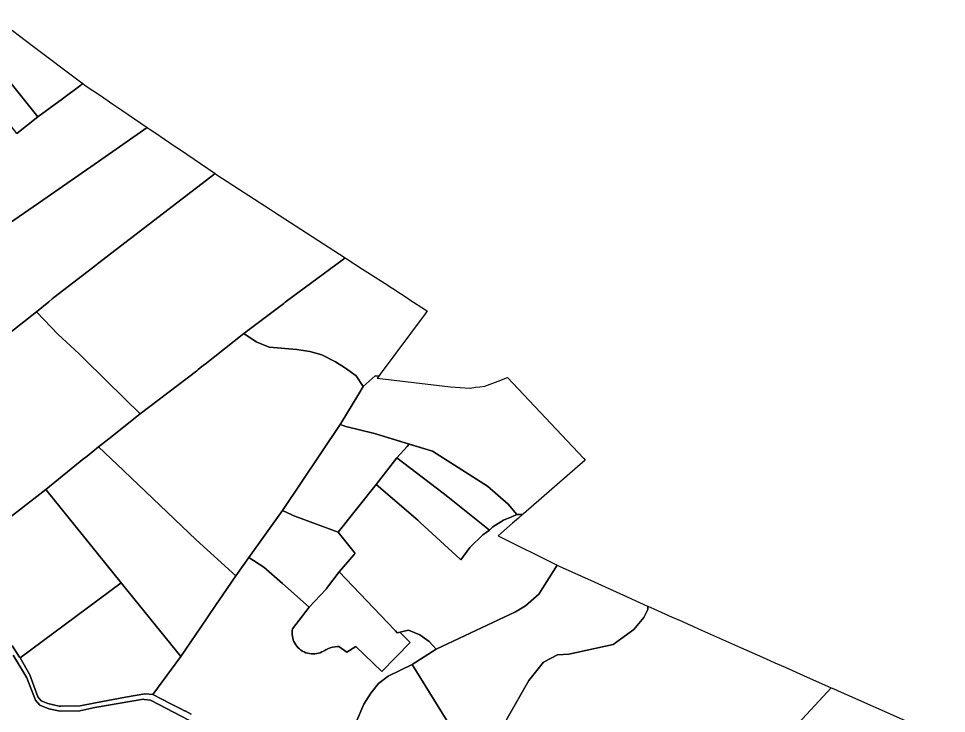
# Model space of a CAD drawing. Header units: metres. Extents: x 3 to 1005126, y 39 to 4383651.
# Drawn here: x 487755 to 488888, y 4375613 to 4376462 of the extents above; entities that cross this region are included whole.
import ezdxf

# ---------------------------------------------------------------- set-up
doc = ezdxf.new("R2010")
doc.units = ezdxf.units.M
doc.header["$MEASUREMENT"] = 0
doc.layers.add('TM_Llucmajor', color=7, linetype='Continuous')

msp = doc.modelspace()

# ---------------------------------------------------------------- linework, layer by layer
at = {"layer": 'TM_Llucmajor', "linetype": 'Continuous', "flags": 128}
for points in [[(487830.2, 4376384.4), (487833, 4376382.3), (487830.6, 4376380.5), (487808, 4376363.6), (487778.2, 4376341.5), (487698.1, 4376440.8), (487727.6, 4376461.6), (487731.2, 4376458.9), (487771.3, 4376428.7), (487830.2, 4376384.4)], [(487752.3, 4376321.3), (487673.9, 4376422.9), (487698.1, 4376440.8), (487778.2, 4376341.5), (487752.3, 4376321.3)], [(487803.1, 4376076.1), (487776.3, 4376103.8), (487791.3, 4376115.9), (487795.7, 4376119.5), (487797.6, 4376121), (487850, 4376161.3), (487850.8, 4376162), (487994.6, 4376272.3), (487996.6, 4376271), (488062.3, 4376228.5), (488065.8, 4376226.2), (488153.5, 4376169.4), (488151.3, 4376167.7), (488080.2, 4376115.2), (488078.5, 4376113.9), (488029.6, 4376077), (487982.5, 4376039.8), (487980.6, 4376038.3), (487973.8, 4376033), (487972.1, 4376031.7), (487903, 4375978.9), (487885.3, 4375996.4), (487835.2, 4376045.8), (487829, 4376051.9), (487828.7, 4376052.2), (487817.9, 4376062.2), (487803.1, 4376076.1)], [(488044.6, 4376067.1), (488029.6, 4376077), (488078.5, 4376113.9), (488080.2, 4376115.2), (488151.3, 4376167.7), (488153.5, 4376169.4), (488154.5, 4376168.8), (488174.7, 4376155.7), (488181.1, 4376151.6), (488185.5, 4376148.7), (488202.1, 4376138), (488230.2, 4376119.8), (488232.3, 4376118.4), (488251.4, 4376106.1), (488253.5, 4376104.7), (488251, 4376101.3), (488196.2, 4376027.4), (488194.4, 4376025), (488190, 4376025.6), (488175.4, 4376012.4), (488166.9, 4376025.3), (488154, 4376034.9), (488141.5, 4376042.7), (488124.8, 4376051.1), (488110.4, 4376055.2), (488094.3, 4376057.5), (488060.4, 4376060.6), (488044.6, 4376067.1)], [(487882.7, 4375909.7), (487852.3, 4375938.7), (487864.9, 4375948.7), (487903, 4375978.9), (487972.1, 4376031.7), (487973.8, 4376033), (487980.6, 4376038.3), (487982.5, 4376039.8), (488029.6, 4376077), (488044.6, 4376067.1), (488060.4, 4376060.6), (488094.3, 4376057.5), (488110.4, 4376055.2), (488124.8, 4376051.1), (488141.5, 4376042.7), (488154, 4376034.9), (488166.9, 4376025.3), (488175.4, 4376012.4), (488170, 4376003.5), (488148.3, 4375967.4), (488147.5, 4375966), (488076.9, 4375861.2), (488035.6, 4375803.8), (488019.8, 4375781.3), (487971.4, 4375825.2), (487883.1, 4375909.3), (487882.7, 4375909.7)], [(488154.4, 4375963.7), (488147.5, 4375966), (488148.3, 4375967.4), (488170, 4376003.5), (488175.4, 4376012.4), (488190, 4376025.6), (488194.4, 4376025), (488192.6, 4376022.5), (488281.9, 4376012), (488305.6, 4376010.6), (488305.9, 4376010.6), (488312.4, 4376011.5), (488317.7, 4376012.2), (488323.8, 4376013), (488340.1, 4376019.1), (488351.5, 4376023.3), (488444.5, 4375924.9), (488446.6, 4375922.7), (488371.1, 4375857.1), (488369.8, 4375856), (488363.2, 4375856.3), (488352.3, 4375868.7), (488327.1, 4375890.7), (488268.9, 4375927.8), (488260, 4375933.5), (488189.2, 4375955.2), (488154.4, 4375963.7)], [(488154.4, 4375963.7), (488189.2, 4375955.2), (488231.6, 4375942.2), (488229, 4375939.3), (488216.4, 4375925.3), (488191.4, 4375892.7), (488144.8, 4375834.5), (488092.1, 4375854), (488089.9, 4375855.1), (488088.4, 4375855.8), (488076.9, 4375861.2), (488147.5, 4375966), (488154.4, 4375963.7)], [(488231.6, 4375942.2), (488260, 4375933.5), (488268.9, 4375927.8), (488327.1, 4375890.7), (488352.3, 4375868.7), (488363.2, 4375856.3), (488357.6, 4375853.9), (488346.9, 4375849.2), (488333.8, 4375841.2), (488329.5, 4375836.9), (488278.9, 4375877.8), (488273.1, 4375882.2), (488216.4, 4375925.3), (488229, 4375939.3), (488231.6, 4375942.2)], [(487880, 4375772.7), (487787.8, 4375886.9), (487834.4, 4375924.4), (487835.1, 4375924.9), (487838.3, 4375927.4), (487852.3, 4375938.7), (487882.7, 4375909.7), (487883.1, 4375909.3), (487971.4, 4375825.2), (488019.8, 4375781.3), (488009.4, 4375766), (487995, 4375744.9), (487977.2, 4375718.8), (487952.7, 4375682.7), (487883.3, 4375768.6), (487880, 4375772.7)], [(488242, 4375849.3), (488191.4, 4375892.7), (488216.4, 4375925.3), (488273.1, 4375882.2), (488278.9, 4375877.8), (488329.5, 4375836.9), (488321.6, 4375831.3), (488305.8, 4375815.8), (488294.7, 4375800.8), (488293.9, 4375801.5), (488245.2, 4375846.5), (488243.4, 4375848.1), (488242, 4375849.3)], [(487707.7, 4375736), (487658.3, 4375786.5), (487692.2, 4375812.5), (487705.8, 4375823), (487706.4, 4375823.5), (487745.9, 4375854.3), (487787.8, 4375886.9), (487880, 4375772.7), (487756.4, 4375681.3), (487755.8, 4375682.1), (487747.3, 4375695.3), (487707.7, 4375736)], [(488164.4, 4375810.1), (488144.8, 4375834.5), (488191.4, 4375892.7), (488242, 4375849.3), (488243.4, 4375848.1), (488245.2, 4375846.5), (488293.9, 4375801.5), (488294.7, 4375800.8), (488305.8, 4375815.8), (488321.6, 4375831.3), (488329.5, 4375836.9), (488333.8, 4375841.2), (488346.9, 4375849.2), (488357.6, 4375853.9), (488363.2, 4375856.3), (488369.8, 4375856), (488365.1, 4375851.9), (488357.7, 4375845.5), (488343.8, 4375833.5), (488340.1, 4375830.3), (488412.2, 4375794.5), (488389.8, 4375759.1), (488373.6, 4375744.6), (488361.3, 4375737.4), (488264.4, 4375691.7), (488256.2, 4375701.2), (488244.6, 4375709.2), (488230.6, 4375714.9), (488217, 4375711.7), (488214.8, 4375714), (488213.5, 4375715.5), (488145.9, 4375786.3), (488164.6, 4375807.3), (488165.7, 4375808.5), (488164.4, 4375810.1)], [(488054.2, 4375791.9), (488035.6, 4375803.8), (488076.9, 4375861.2), (488088.4, 4375855.8), (488089.9, 4375855.1), (488092.1, 4375854), (488144.8, 4375834.5), (488164.4, 4375810.1), (488165.7, 4375808.5), (488164.6, 4375807.3), (488145.9, 4375786.3), (488130.8, 4375765.9), (488130.2, 4375765), (488109.6, 4375742.9), (488076.7, 4375772), (488054.2, 4375791.9)], [(488316.5, 4375541.7), (488235.2, 4375673.1), (488264.4, 4375691.7), (488361.3, 4375737.4), (488373.6, 4375744.6), (488389.8, 4375759.1), (488412.2, 4375794.5), (488414.6, 4375793.2), (488457.7, 4375773.8), (488493.3, 4375757.7), (488522.6, 4375744.4), (488523.1, 4375744.2), (488523.1, 4375740.4), (488518.3, 4375730.3), (488506.1, 4375715.9), (488480.9, 4375697.4), (488426.6, 4375685.8), (488412.7, 4375684.9), (488395.5, 4375676), (488377.8, 4375653.4), (488351.1, 4375607), (488316.5, 4375541.7)], [(488089.1, 4375716.6), (488109.6, 4375742.9), (488130.2, 4375765), (488130.8, 4375765.9), (488145.9, 4375786.3), (488213.5, 4375715.5), (488214.8, 4375714), (488217, 4375711.7), (488220, 4375712.4), (488232.7, 4375700.1), (488198.2, 4375664.4), (488166.5, 4375695.1), (488155.4, 4375688.2), (488145.5, 4375695.1), (488143.9, 4375695.1), (488141, 4375694.8), (488138, 4375694.2), (488135.1, 4375693.4), (488132.4, 4375692.3), (488129.7, 4375691), (488128.5, 4375690.3), (488127.1, 4375689.5), (488125.1, 4375688.4), (488123, 4375687.5), (488120.9, 4375686.8), (488118.7, 4375686.3), (488116.4, 4375686), (488114.2, 4375685.9), (488111.9, 4375686), (488109.7, 4375686.3), (488107.4, 4375686.8), (488105.3, 4375687.5), (488103.2, 4375688.4), (488101.2, 4375689.5), (488099.3, 4375690.7), (488098.4, 4375691.4), (488097.5, 4375692.1), (488095.9, 4375693.6), (488094.4, 4375695.3), (488093, 4375697.1), (488091.8, 4375699), (488090.8, 4375701.1), (488090, 4375703.2), (488089.3, 4375705.3), (488088.9, 4375707.6), (488088.6, 4375709.8), (488088.6, 4375712.1), (488088.7, 4375714.3), (488089.1, 4375716.6)], [(487768.3, 4375660.4), (487756.4, 4375681.3), (487880, 4375772.7), (487883.3, 4375768.6), (487952.7, 4375682.7), (487935.8, 4375659.8), (487918.4, 4375636.3), (487909, 4375637.4), (487908.7, 4375637.3), (487885.2, 4375633), (487848.3, 4375626.3), (487829.6, 4375622.8), (487806.2, 4375622), (487804, 4375622.3), (487790.4, 4375625.4), (487782.2, 4375628.9), (487778.1, 4375633.6), (487768.3, 4375660.4)]]:
    msp.add_lwpolyline(points, close=True, dxfattribs=at)
for points in [[(487752.3, 4376321.3), (487778.2, 4376341.5), (487808, 4376363.6), (487830.6, 4376380.5), (487833, 4376382.3), (487833, 4376382.3), (487836, 4376380), (487854.5, 4376367.5), (487869.7, 4376357.2), (487880.6, 4376349.8), (487911.8, 4376328.6), (487852, 4376287), (487784, 4376239.8), (487738.3, 4376208)], [(487738.3, 4376208), (487784, 4376239.8), (487852, 4376287), (487911.8, 4376328.6), (487915.2, 4376326.3), (487920.8, 4376322.5), (487944.7, 4376306.2), (487950.9, 4376302.1), (487994.6, 4376272.3), (487850.8, 4376162), (487850, 4376161.3), (487797.6, 4376121), (487795.7, 4376119.5), (487791.3, 4376115.9), (487776.3, 4376103.8), (487743.9, 4376078)], [(487743.9, 4376078), (487776.3, 4376103.8), (487776.3, 4376103.8), (487803.1, 4376076.1), (487817.9, 4376062.2), (487828.7, 4376052.2), (487829, 4376051.9), (487835.2, 4376045.8), (487885.3, 4375996.4), (487903, 4375978.9), (487864.9, 4375948.7), (487852.3, 4375938.7), (487838.3, 4375927.4), (487835.1, 4375924.9), (487834.4, 4375924.4), (487787.8, 4375886.9), (487745.9, 4375854.3)], [(487965.3, 4375612.6), (487958.1, 4375616.3), (487957.3, 4375616.7), (487952.7, 4375619), (487940.4, 4375625.2), (487918.4, 4375636.3), (487935.8, 4375659.8), (487952.7, 4375682.7), (487977.2, 4375718.8), (487995, 4375744.9), (488009.4, 4375766), (488019.8, 4375781.3), (488035.6, 4375803.8), (488054.2, 4375791.9), (488076.7, 4375772), (488109.6, 4375742.9), (488089.1, 4375716.6), (488088.7, 4375714.3), (488088.6, 4375712.1), (488088.6, 4375709.8), (488088.9, 4375707.6), (488089.3, 4375705.3), (488090, 4375703.2), (488090.8, 4375701.1), (488091.8, 4375699), (488093, 4375697.1), (488094.4, 4375695.3), (488095.9, 4375693.6), (488097.5, 4375692.1), (488098.4, 4375691.4), (488099.3, 4375690.7), (488101.2, 4375689.5), (488103.2, 4375688.4), (488105.3, 4375687.5), (488107.4, 4375686.8), (488109.7, 4375686.3), (488111.9, 4375686), (488114.2, 4375685.9), (488116.4, 4375686), (488118.7, 4375686.3), (488120.9, 4375686.8), (488123, 4375687.5), (488125.1, 4375688.4), (488127.1, 4375689.5), (488128.5, 4375690.3), (488129.7, 4375691), (488132.4, 4375692.3), (488135.1, 4375693.4), (488138, 4375694.2), (488141, 4375694.8), (488143.9, 4375695.1), (488145.5, 4375695.1), (488155.4, 4375688.2), (488166.5, 4375695.1), (488198.2, 4375664.4), (488232.7, 4375700.1), (488220, 4375712.4), (488220, 4375712.4), (488230.6, 4375714.9), (488244.6, 4375709.2), (488256.2, 4375701.2), (488264.4, 4375691.7), (488235.2, 4375673.1), (488206.1, 4375658.8), (488194.1, 4375649.7), (488184.7, 4375638.2), (488176.4, 4375624.5), (488166.9, 4375602.5)], [(488351.1, 4375607), (488377.8, 4375653.4), (488395.5, 4375676), (488412.7, 4375684.9), (488426.6, 4375685.8), (488480.9, 4375697.4), (488506.1, 4375715.9), (488518.3, 4375730.3), (488523.1, 4375740.4), (488523.1, 4375744.2), (488530.4, 4375741), (488552.7, 4375731), (488564.5, 4375725.8), (488572.5, 4375722.3), (488578.1, 4375719.8), (488584.9, 4375716.8), (488636.1, 4375694), (488666.9, 4375680.3), (488678.2, 4375675.3), (488690.8, 4375669.7), (488713.2, 4375659.8), (488747.1, 4375644.7), (488561.5, 4375443.8)], [(487747.3, 4375695.3), (487755.8, 4375682.1), (487756.4, 4375681.3), (487768.3, 4375660.4), (487778.1, 4375633.6), (487782.2, 4375628.9), (487790.4, 4375625.4), (487804, 4375622.3), (487806.2, 4375622), (487829.6, 4375622.8), (487848.3, 4375626.3), (487885.2, 4375633), (487908.7, 4375637.3), (487909, 4375637.4), (487918.4, 4375636.3), (487940.4, 4375625.2), (487952.7, 4375619), (487957.3, 4375616.7), (487958.1, 4375616.3), (487965.3, 4375612.6)], [(487747.9, 4375684.6), (487764.8, 4375656.6), (487775.2, 4375629.7), (487780.6, 4375623.3), (487791.3, 4375619.1), (487805.4, 4375615.9), (487829.2, 4375616.7), (487847.5, 4375620.7), (487907.3, 4375630.6), (487907.8, 4375630.5), (487915.6, 4375629.4), (487963.5, 4375604.7), (487908.9, 4375550.9), (487853.3, 4375496.3), (487852.8, 4375495.9), (487801.8, 4375450.9), (487800.2, 4375449.6), (487791.5, 4375442), (487721.4, 4375380.6)], [(487963.5, 4375604.7), (487915.6, 4375629.4), (487907.8, 4375630.5), (487907.3, 4375630.6), (487847.5, 4375620.7), (487829.2, 4375616.7), (487805.4, 4375615.9), (487791.3, 4375619.1), (487780.6, 4375623.3), (487775.2, 4375629.7), (487764.8, 4375656.6), (487747.9, 4375684.6)], [(488166.9, 4375602.5), (488176.4, 4375624.5), (488184.7, 4375638.2), (488194.1, 4375649.7), (488206.1, 4375658.8), (488235.2, 4375673.1), (488316.5, 4375541.7)], [(488561.5, 4375443.8), (488747.1, 4375644.7), (488750.2, 4375643.3), (488759, 4375639.4), (488765.6, 4375636.5), (488887.7, 4375582.2)]]:
    msp.add_lwpolyline(points, dxfattribs=at)

doc.saveas('drawing.dxf')
